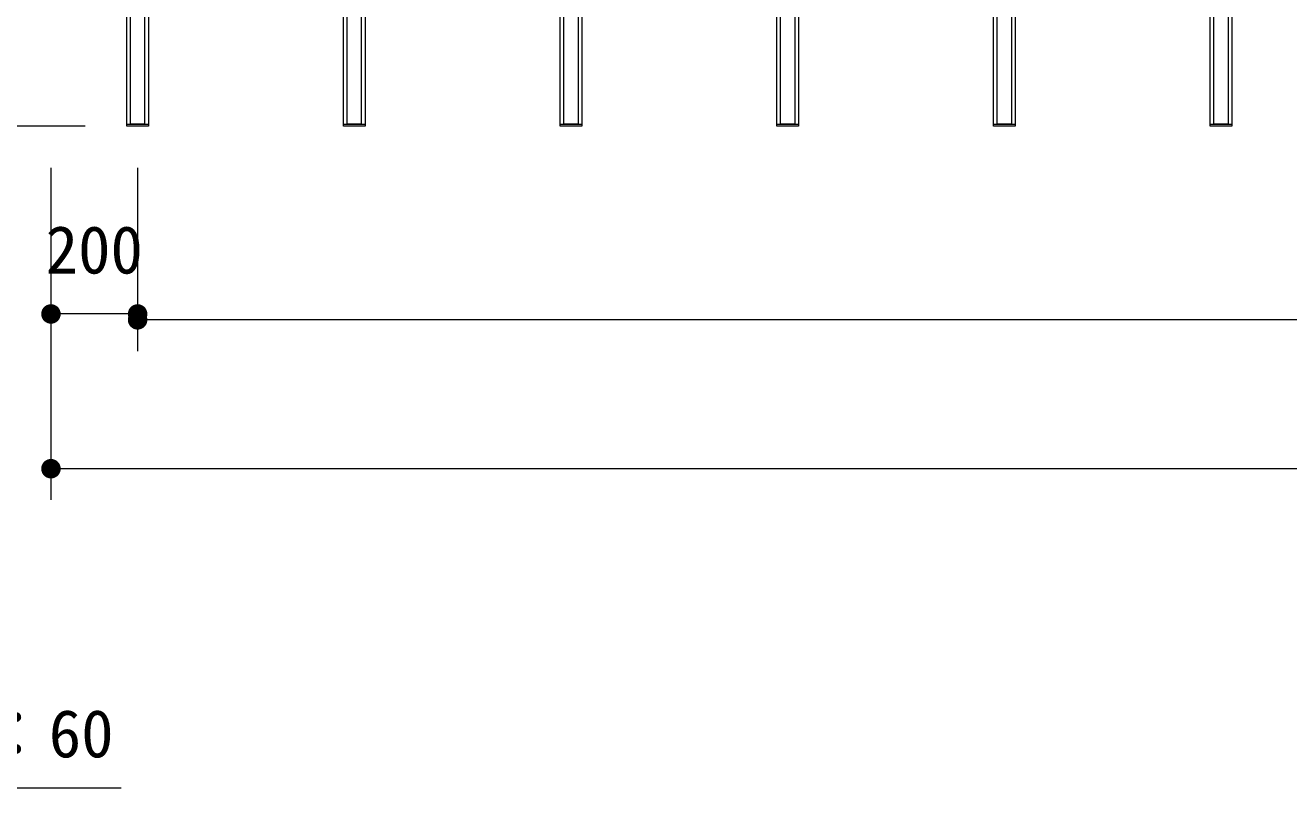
# Model space of a CAD drawing. Units: millimetres at full size, sheet at 1:60; details may follow other scales. Extents: x -1200 to 26400, y -900 to 18720.
# Drawn here: x 2321 to 5237, y 9321 to 11080 of the extents above; entities that cross this region are included whole.
import ezdxf
from ezdxf.enums import TextEntityAlignment as Align

# ---------------------------------------------------------------- set-up
doc = ezdxf.new("R2010")
doc.units = ezdxf.units.MM
doc.header["$LTSCALE"] = 60
for name, color, linetype, lineweight in [('D-STR', 1, 'Continuous', 13), ('D-STR-DIM', 7, 'Continuous', 13), ('D-STR-TXT', 7, 'Continuous', 13)]:
    doc.layers.add(name, color=color, linetype=linetype, lineweight=lineweight)
doc.styles.add('ＭＳ ゴシック', font='')
doc.styles.get('ＭＳ ゴシック').set_extended_font_data('MS Gothic')

# ---------------------------------------------------------------- blocks, each defined once
blk = doc.blocks.new('filled_dot')
at = {"color": 0, "linetype": 'Continuous', "lineweight": -2, "const_width": 1.25}
blk.add_lwpolyline([(-0.625, 0, 1), (0.625, 0, 1)], format="xyb", close=True, dxfattribs=at)

msp = doc.modelspace()

# ---------------------------------------------------------------- linework, layer by layer
at = {"layer": 'D-STR'}
for p, q in [((2555.37, 10846.59), (2555.37, 14546.59)), ((2564.12, 10851.59), (2564.12, 14541.59)), ((2596.62, 14541.59), (2596.62, 10851.59)), ((2605.37, 14546.59), (2605.37, 10846.59)), ((3055.37, 10846.59), (3055.37, 14546.59)), ((3064.12, 10851.59), (3064.12, 14541.59)), ((3096.62, 14541.59), (3096.62, 10851.59)), ((3105.37, 14546.59), (3105.37, 10846.59)), ((3555.37, 10846.59), (3555.37, 14546.59)), ((3564.12, 10851.59), (3564.12, 14541.59)), ((3596.62, 14541.59), (3596.62, 10851.59)), ((3605.37, 14546.59), (3605.37, 10846.59)), ((4055.37, 10846.59), (4055.37, 14546.59)), ((4064.12, 10851.59), (4064.12, 14541.59)), ((4096.62, 14541.59), (4096.62, 10851.59)), ((4105.37, 14546.59), (4105.37, 10846.59)), ((4555.37, 10846.59), (4555.37, 14546.59)), ((4564.12, 10851.59), (4564.12, 14541.59)), ((4596.62, 14541.59), (4596.62, 10851.59)), ((4605.37, 14546.59), (4605.37, 10846.59)), ((5055.37, 10846.59), (5055.37, 14546.59)), ((5064.12, 10851.59), (5064.12, 14541.59)), ((5096.62, 14541.59), (5096.62, 10851.59)), ((5105.37, 14546.59), (5105.37, 10846.59)), ((2555.37, 10851.59), (2605.37, 10851.59)), ((2555.37, 10846.59), (2555.37, 10851.59)), ((2605.37, 10846.59), (2555.37, 10846.59)), ((2596.62, 10851.59), (2564.12, 10851.59)), ((2605.37, 10851.59), (2605.37, 10846.59)), ((3055.37, 10851.59), (3105.37, 10851.59)), ((3055.37, 10846.59), (3055.37, 10851.59)), ((3105.37, 10846.59), (3055.37, 10846.59)), ((3096.62, 10851.59), (3064.12, 10851.59)), ((3105.37, 10851.59), (3105.37, 10846.59)), ((3555.37, 10851.59), (3605.37, 10851.59)), ((3555.37, 10846.59), (3555.37, 10851.59)), ((3605.37, 10846.59), (3555.37, 10846.59)), ((3596.62, 10851.59), (3564.12, 10851.59)), ((3605.37, 10851.59), (3605.37, 10846.59)), ((4055.37, 10851.59), (4105.37, 10851.59)), ((4055.37, 10846.59), (4055.37, 10851.59)), ((4105.37, 10846.59), (4055.37, 10846.59)), ((4096.62, 10851.59), (4064.12, 10851.59)), ((4105.37, 10851.59), (4105.37, 10846.59)), ((4555.37, 10851.59), (4605.37, 10851.59)), ((4555.37, 10846.59), (4555.37, 10851.59)), ((4605.37, 10846.59), (4555.37, 10846.59)), ((4596.62, 10851.59), (4564.12, 10851.59)), ((4605.37, 10851.59), (4605.37, 10846.59)), ((5055.37, 10851.59), (5105.37, 10851.59)), ((5055.37, 10846.59), (5055.37, 10851.59)), ((5105.37, 10846.59), (5055.37, 10846.59)), ((5096.62, 10851.59), (5064.12, 10851.59)), ((5105.37, 10851.59), (5105.37, 10846.59))]:
    msp.add_line(p, q, dxfattribs=at)
at = {"layer": 'D-STR-DIM'}
for p, q in [((2459.37, 10846.59), (1894.62, 10846.59)), ((2380.37, 10750.59), (2380.37, 9984.59)), ((2380.37, 10750.59), (2380.37, 10341.58)), ((2580.37, 10750.59), (2580.37, 10328.03)), ((2580.37, 10750.59), (2580.37, 10341.58)), ((2580.37, 10413.58), (2380.37, 10413.58)), ((12580.37, 10400.03), (2580.37, 10400.03)), ((12780.37, 10056.59), (2380.37, 10056.59))]:
    msp.add_line(p, q, dxfattribs=at)
at = {"layer": 'D-STR-TXT'}
msp.add_line((1550.31, 9320.65), (2542.04, 9320.65), dxfattribs=at)

# ---------------------------------------------------------------- block references
at = {"layer": 'D-STR-DIM', "xscale": 18, "yscale": 18}
for p in [(2380.37, 10413.58), (2580.37, 10400.03), (2380.37, 10056.59)]:
    msp.add_blockref('filled_dot', p, dxfattribs=at)
at = {"layer": 'D-STR-DIM', "xscale": 18, "yscale": 18, "rotation": 180}
msp.add_blockref('filled_dot', (2580.37, 10413.58), dxfattribs=at)

# ---------------------------------------------------------------- texts
at = {"layer": 'D-STR-DIM', "style": 'ＭＳ ゴシック'}
msp.add_text('200', height=110, dxfattribs=at).set_placement((2480.37, 10616.84), align=Align.TOP_CENTER)
at = {"layer": 'D-STR-TXT', "style": 'ＭＳ ゴシック'}
msp.add_text('平面図\u30001：60', height=110, dxfattribs=at).set_placement((1550.31, 9500.65), align=Align.TOP_LEFT)

doc.saveas('drawing.dxf')
